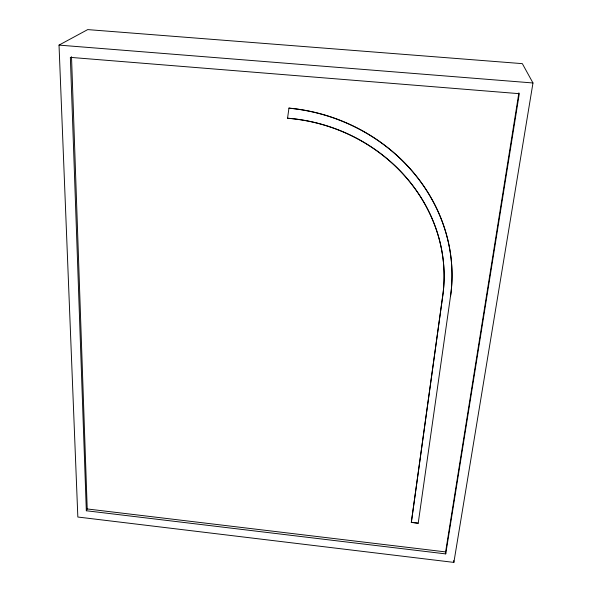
<?xml version="1.0" encoding="UTF-8"?>
<svg xmlns="http://www.w3.org/2000/svg" width="592" height="592" viewBox="0 0 592 592"><rect width="100%" height="100%" fill="white"/><g stroke="black" fill="none" stroke-linecap="round" stroke-linejoin="round"><path stroke-width="0.89" d="M450.549 295.978L418.204 523.232L411.322 522.425L442.816 295.356A163.51 149.835 17.2 0 0 287.542 118.274L288.963 108.099A173.034 158.589 17.4 0 1 450.549 295.978L450.556 296.118A173.093 158.634 17.4 0 0 288.926 108.188L288.963 108.099M411.322 522.425L442.801 295.216A163.459 149.798 17.2 0 0 287.586 118.185L287.542 118.274M445.732 553.897L519.288 93.677L70.359 57.372L86.328 510.755L445.732 553.897L445.621 551.914L518.888 92.833M453.864 562.4L532.978 82.969L522.336 63.647L87.712 29.6L59.022 45.11L77.841 517.031L453.864 562.4L453.746 560.565M86.328 510.755L87.216 508.957L71.514 56.684M59.022 45.11L532.978 82.969M411.322 522.233L418.204 523.232M87.216 508.957L445.621 551.914"/></g></svg>
